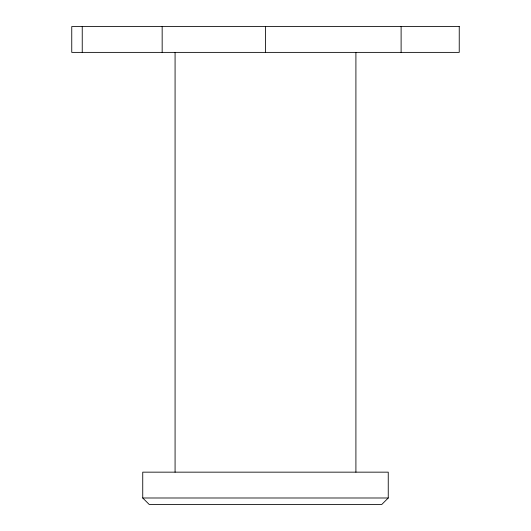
<?xml version="1.0" encoding="UTF-8"?>
<svg xmlns="http://www.w3.org/2000/svg" width="531" height="531" viewBox="0 0 531 531"><rect width="100%" height="100%" fill="white"/><g stroke="black" fill="none" stroke-linecap="round" stroke-linejoin="round"><path stroke-width="0.8" d="M388.247 497.992L381.782 504.45L149.204 504.45L142.739 497.992L142.739 472.159L388.247 472.159L388.247 497.992L142.739 497.992M401.111 26.55L401.111 52.383M355.909 52.556L355.909 472.159M265.493 26.55L265.493 52.383M175.077 52.556L175.077 472.159M162.161 26.55L162.161 52.383M82.239 26.55L82.239 52.383M459.249 26.55L71.751 26.55L71.751 52.383L459.235 52.383L459.249 26.55"/></g></svg>
